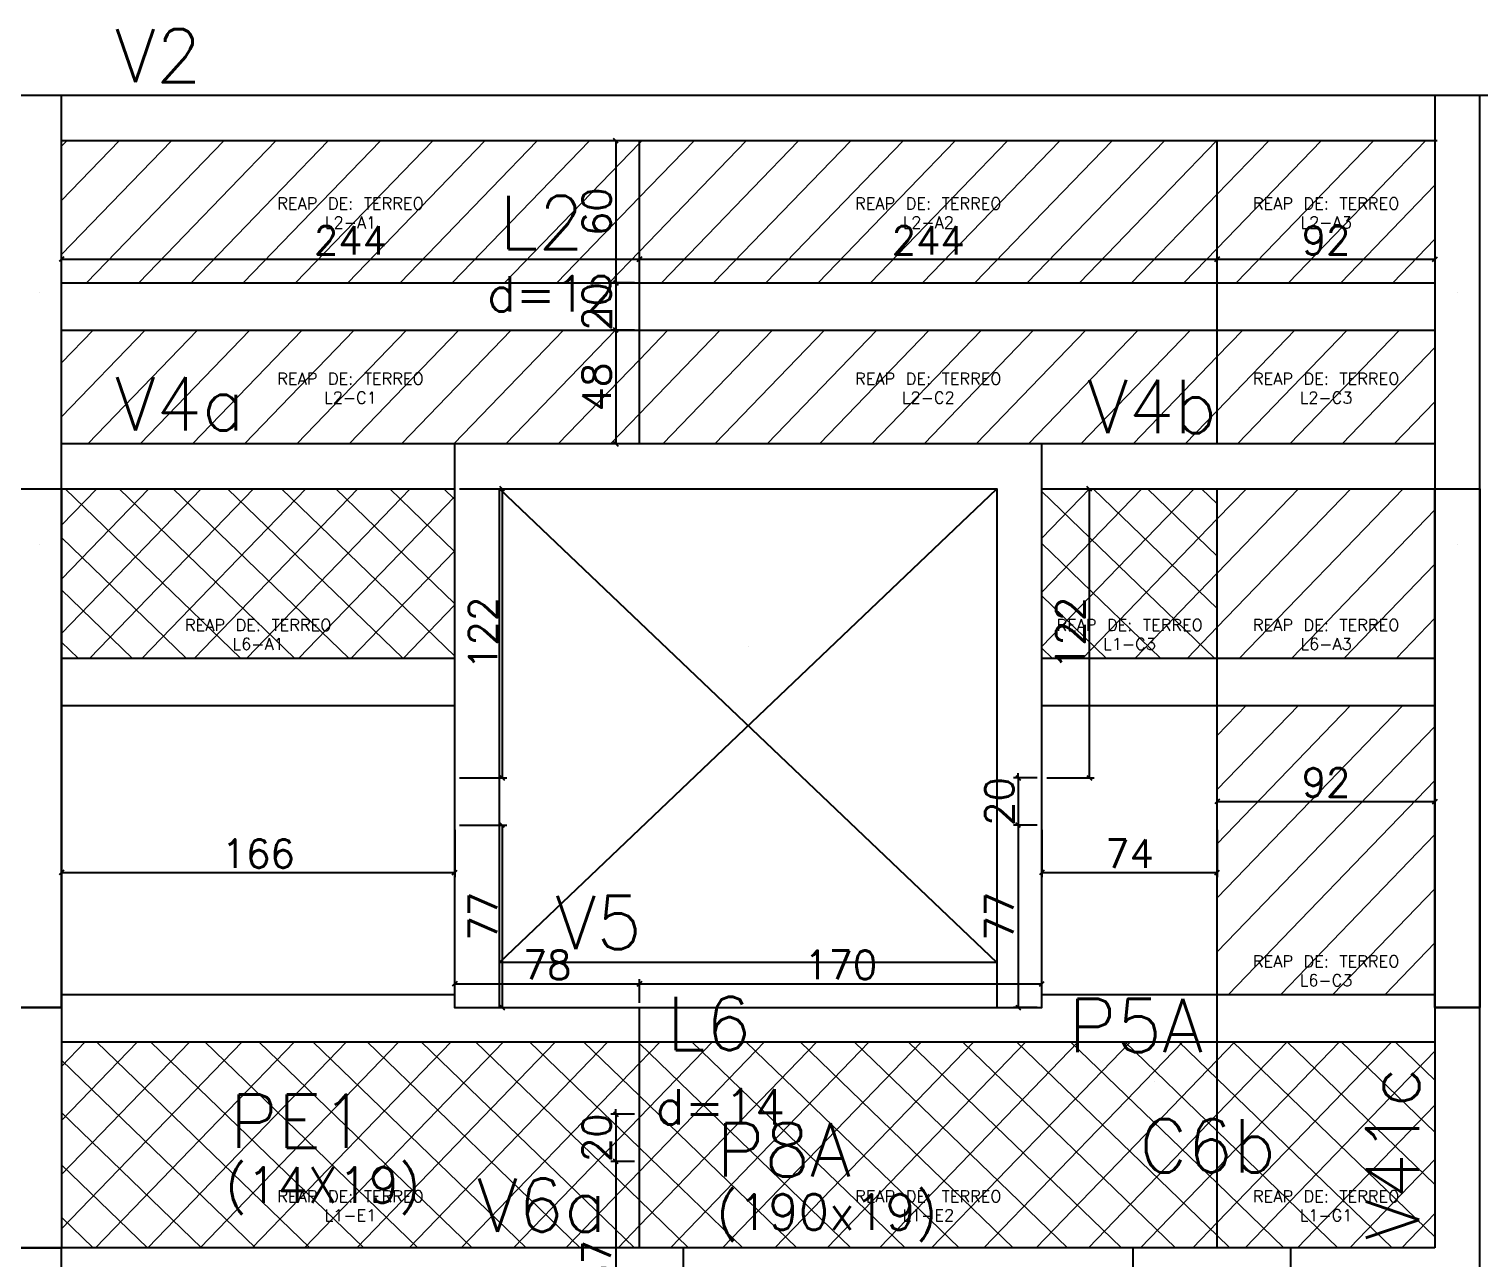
# Model space of a CAD drawing. Extents: x -40810 to 33675, y -2018 to 21213.
# Drawn here: x 28524 to 29137, y 15307 to 15826 of the extents above; entities that cross this region are included whole.
import ezdxf
from ezdxf.enums import TextEntityAlignment as Align

# ---------------------------------------------------------------- set-up
doc = ezdxf.new("R2010")
doc.units = 0
doc.layers.get('0').update_dxf_attribs({"color": 1, "lineweight": 9})
for name, color, linetype in [('1', 5, 'Continuous'), ('10', 7, 'Continuous'), ('12', 3, 'Continuous'), ('13', 7, 'Continuous'), ('19', 5, 'Continuous'), ('242', 3, 'Continuous'), ('3', 2, 'Continuous'), ('30', 15, 'Continuous'), ('4', 2, 'Continuous'), ('8', 5, 'Continuous'), ('9', 3, 'Continuous'), ('NOMENCLATURA', 7, 'Continuous'), ('P-NOTAS', 7, 'Continuous'), ('Painéis', 255, 'Continuous')]:
    doc.layers.add(name, color=color, linetype=linetype)
doc.layers.add('REAPROVEITAMENTO', color=251, linetype='Continuous', lineweight=9)
doc.styles.add('Romans', font='romans.shx', dxfattribs={"height": 12})
doc.styles.get("Standard").update_dxf_attribs({"font": 'romans.shx', "width": 0.8})
doc.styles.add('standart', font='txt.shx')
doc.dimstyles.new('cotas', dxfattribs={"dimtxt": 9, "dimasz": 2, "dimexe": 2, "dimexo": 2, "dimgap": 2, "dimtad": 1, "dimdec": 1, "dimzin": 12, "dimdsep": 46, "dimtxsty": 'Romans', "dimblk": 'OBLIQUE', "dimcen": 9, "dimclrd": 4, "dimclre": 4, "dimclrt": 240, "dimaunit": 1, "dimadec": 8, "dimazin": 3, "dimtfac": 1, "dimtdec": 1, "dimtix": 1, "dimtmove": 0, "dimatfit": 2, "dimldrblk": 'OBLIQUE', "dimfxl": 1, "dimtolj": 1, "dimtzin": 0, "dimlwd": -1, "dimlwe": -1, "dimarcsym": 0})
pattern_1 = [(46, (-222.171, -201.545), (-11.419519, 11.027702), [])]
pattern_2 = [(46, (-222.171, -201.545), (-11.419519, 11.027702), []), (136, (-222.171, -201.545), (-11.027702, -11.419519), [])]

# ---------------------------------------------------------------- blocks, each defined once
blk = doc.blocks.new('_Oblique')
at = {"color": 0, "linetype": 'ByBlock', "lineweight": -2}
blk.add_line((-0.5, -0.5), (0.5, 0.5), dxfattribs=at)
blk = doc.blocks.new('*D6677')
at = {"layer": 'Defpoints', "color": 0, "ltscale": 30, "transparency": 16777216}
for p in [(28781.53, 15729.11), (28537.53, 15719.11), (28781.53, 15719.11)]:
    blk.add_point(p, dxfattribs=at)
at = {"layer": 'P-NOTAS', "color": 4, "ltscale": 30, "transparency": 16777216}
for p, q in [((28537.53, 15721.11), (28537.53, 15731.11)), ((28781.53, 15721.11), (28781.53, 15731.11)), ((28537.53, 15729.11), (28781.53, 15729.11))]:
    blk.add_line(p, q, dxfattribs=at)
at = {"layer": 'P-NOTAS', "color": 4, "ltscale": 30, "transparency": 16777216, "xscale": 2, "yscale": 2, "zscale": 2, "rotation": 180}
blk.add_blockref('_Oblique', (28537.53, 15729.11), dxfattribs=at)
at = {"layer": 'P-NOTAS', "color": 4, "ltscale": 30, "transparency": 16777216, "xscale": 2, "yscale": 2, "zscale": 2}
blk.add_blockref('_Oblique', (28781.53, 15729.11), dxfattribs=at)
at = {"layer": 'P-NOTAS', "color": 240, "ltscale": 30, "transparency": 16777216, "insert": (28659.53, 15737.11), "char_height": 12, "attachment_point": 5, "style": 'Romans'}
blk.add_mtext('\\A1;244', dxfattribs=at)
blk = doc.blocks.new('*D6678')
at = {"layer": 'Defpoints', "color": 0, "ltscale": 30, "transparency": 16777216}
for p in [(29025.53, 15729.11), (28781.53, 15719.11), (29025.53, 15719.11)]:
    blk.add_point(p, dxfattribs=at)
at = {"layer": 'P-NOTAS', "color": 4, "ltscale": 30, "transparency": 16777216}
for p, q in [((28781.53, 15721.11), (28781.53, 15731.11)), ((29025.53, 15721.11), (29025.53, 15731.11)), ((28781.53, 15729.11), (29025.53, 15729.11))]:
    blk.add_line(p, q, dxfattribs=at)
at = {"layer": 'P-NOTAS', "color": 4, "ltscale": 30, "transparency": 16777216, "xscale": 2, "yscale": 2, "zscale": 2, "rotation": 180}
blk.add_blockref('_Oblique', (28781.53, 15729.11), dxfattribs=at)
at = {"layer": 'P-NOTAS', "color": 4, "ltscale": 30, "transparency": 16777216, "xscale": 2, "yscale": 2, "zscale": 2}
blk.add_blockref('_Oblique', (29025.53, 15729.11), dxfattribs=at)
at = {"layer": 'P-NOTAS', "color": 240, "ltscale": 30, "transparency": 16777216, "insert": (28903.53, 15737.11), "char_height": 12, "attachment_point": 5, "style": 'Romans'}
blk.add_mtext('\\A1;244', dxfattribs=at)
blk = doc.blocks.new('*D6679')
at = {"layer": 'Defpoints', "color": 0, "ltscale": 30, "transparency": 16777216}
for p in [(29117.53, 15729.11), (29025.53, 15719.11), (29117.53, 15719.11)]:
    blk.add_point(p, dxfattribs=at)
at = {"layer": 'P-NOTAS', "color": 4, "ltscale": 30, "transparency": 16777216}
for p, q in [((29025.53, 15721.11), (29025.53, 15731.11)), ((29117.53, 15721.11), (29117.53, 15731.11)), ((29025.53, 15729.11), (29117.53, 15729.11))]:
    blk.add_line(p, q, dxfattribs=at)
at = {"layer": 'P-NOTAS', "color": 4, "ltscale": 30, "transparency": 16777216, "xscale": 2, "yscale": 2, "zscale": 2, "rotation": 180}
blk.add_blockref('_Oblique', (29025.53, 15729.11), dxfattribs=at)
at = {"layer": 'P-NOTAS', "color": 4, "ltscale": 30, "transparency": 16777216, "xscale": 2, "yscale": 2, "zscale": 2}
blk.add_blockref('_Oblique', (29117.53, 15729.11), dxfattribs=at)
at = {"layer": 'P-NOTAS', "color": 240, "ltscale": 30, "transparency": 16777216, "insert": (29071.53, 15737.11), "char_height": 12, "attachment_point": 5, "style": 'Romans'}
blk.add_mtext('\\A1;92', dxfattribs=at)
blk = doc.blocks.new('*D6680')
at = {"layer": 'Defpoints', "color": 0, "ltscale": 30, "transparency": 16777216}
for p in [(28781.53, 15779.13), (28771.53, 15719.13), (28781.53, 15719.13)]:
    blk.add_point(p, dxfattribs=at)
at = {"layer": 'P-NOTAS', "color": 4, "ltscale": 30, "transparency": 16777216}
for p, q in [((28779.53, 15779.13), (28769.53, 15779.13)), ((28771.53, 15779.13), (28771.53, 15719.13)), ((28779.53, 15719.13), (28769.53, 15719.13))]:
    blk.add_line(p, q, dxfattribs=at)
at = {"layer": 'P-NOTAS', "color": 4, "ltscale": 30, "transparency": 16777216, "xscale": 2, "yscale": 2, "zscale": 2}
for p, rotation in [((28771.53, 15779.13), 90), ((28771.53, 15719.13), 270)]:
    blk.add_blockref('_Oblique', p, dxfattribs=dict(at, rotation=rotation))
at = {"layer": 'P-NOTAS', "color": 240, "ltscale": 30, "transparency": 16777216, "insert": (28763.53, 15749.13), "char_height": 12, "attachment_point": 5, "rotation": 90, "style": 'Romans'}
blk.add_mtext('\\A1;60', dxfattribs=at)
blk = doc.blocks.new('*D6681')
at = {"layer": 'Defpoints', "color": 0, "ltscale": 30, "transparency": 16777216}
for p in [(28781.53, 15719.13), (28771.53, 15699.13), (28781.53, 15699.13)]:
    blk.add_point(p, dxfattribs=at)
at = {"layer": 'P-NOTAS', "color": 4, "ltscale": 30, "transparency": 16777216}
for p, q in [((28779.53, 15719.13), (28769.53, 15719.13)), ((28771.53, 15719.13), (28771.53, 15721.13)), ((28771.53, 15719.13), (28771.53, 15699.13)), ((28779.53, 15699.13), (28769.53, 15699.13)), ((28771.53, 15699.13), (28771.53, 15697.13))]:
    blk.add_line(p, q, dxfattribs=at)
at = {"layer": 'P-NOTAS', "color": 4, "ltscale": 30, "transparency": 16777216, "xscale": 2, "yscale": 2, "zscale": 2}
for p, rotation in [((28771.53, 15719.13), 270), ((28771.53, 15699.13), 90)]:
    blk.add_blockref('_Oblique', p, dxfattribs=dict(at, rotation=rotation))
at = {"layer": 'P-NOTAS', "color": 240, "ltscale": 30, "transparency": 16777216, "insert": (28763.53, 15709.13), "char_height": 12, "attachment_point": 5, "rotation": 90, "style": 'Romans'}
blk.add_mtext('\\A1;20', dxfattribs=at)
blk = doc.blocks.new('*D6682')
at = {"layer": 'Defpoints', "color": 0, "ltscale": 30, "transparency": 16777216}
for p in [(28781.53, 15699.13), (28771.53, 15651.13), (28781.53, 15651.13)]:
    blk.add_point(p, dxfattribs=at)
at = {"layer": 'P-NOTAS', "color": 4, "ltscale": 30, "transparency": 16777216}
for p, q in [((28779.53, 15699.13), (28769.53, 15699.13)), ((28771.53, 15699.13), (28771.53, 15651.13)), ((28779.53, 15651.13), (28769.53, 15651.13))]:
    blk.add_line(p, q, dxfattribs=at)
at = {"layer": 'P-NOTAS', "color": 4, "ltscale": 30, "transparency": 16777216, "xscale": 2, "yscale": 2, "zscale": 2}
for p, rotation in [((28771.53, 15699.13), 90), ((28771.53, 15651.13), 270)]:
    blk.add_blockref('_Oblique', p, dxfattribs=dict(at, rotation=rotation))
at = {"layer": 'P-NOTAS', "color": 240, "ltscale": 30, "transparency": 16777216, "insert": (28763.53, 15675.13), "char_height": 12, "attachment_point": 5, "rotation": 90, "style": 'Romans'}
blk.add_mtext('\\A1;48', dxfattribs=at)
blk = doc.blocks.new('*D6683')
at = {"layer": 'Defpoints', "color": 0, "ltscale": 30, "transparency": 16777216}
for p in [(28537.53, 15490.13), (28703.53, 15490.13), (28703.53, 15470.13)]:
    blk.add_point(p, dxfattribs=at)
at = {"layer": 'P-NOTAS', "color": 4, "ltscale": 30, "transparency": 16777216}
for p, q in [((28537.53, 15488.13), (28537.53, 15468.13)), ((28703.53, 15488.13), (28703.53, 15468.13)), ((28537.53, 15470.13), (28703.53, 15470.13))]:
    blk.add_line(p, q, dxfattribs=at)
at = {"layer": 'P-NOTAS', "color": 4, "ltscale": 30, "transparency": 16777216, "xscale": 2, "yscale": 2, "zscale": 2, "rotation": 180}
blk.add_blockref('_Oblique', (28537.53, 15470.13), dxfattribs=at)
at = {"layer": 'P-NOTAS', "color": 4, "ltscale": 30, "transparency": 16777216, "xscale": 2, "yscale": 2, "zscale": 2}
blk.add_blockref('_Oblique', (28703.53, 15470.13), dxfattribs=at)
at = {"layer": 'P-NOTAS', "color": 240, "ltscale": 30, "transparency": 16777216, "insert": (28620.53, 15478.13), "char_height": 12, "attachment_point": 5, "style": 'Romans'}
blk.add_mtext('\\A1;166', dxfattribs=at)
blk = doc.blocks.new('*D6684')
at = {"layer": 'Defpoints', "color": 0, "ltscale": 30, "transparency": 16777216}
for p in [(28951.53, 15490.13), (29025.53, 15490.13), (29025.53, 15470.13)]:
    blk.add_point(p, dxfattribs=at)
at = {"layer": 'P-NOTAS', "color": 4, "ltscale": 30, "transparency": 16777216}
for p, q in [((28951.53, 15488.13), (28951.53, 15468.13)), ((29025.53, 15488.13), (29025.53, 15468.13)), ((28951.53, 15470.13), (29025.53, 15470.13))]:
    blk.add_line(p, q, dxfattribs=at)
at = {"layer": 'P-NOTAS', "color": 4, "ltscale": 30, "transparency": 16777216, "xscale": 2, "yscale": 2, "zscale": 2, "rotation": 180}
blk.add_blockref('_Oblique', (28951.53, 15470.13), dxfattribs=at)
at = {"layer": 'P-NOTAS', "color": 4, "ltscale": 30, "transparency": 16777216, "xscale": 2, "yscale": 2, "zscale": 2}
blk.add_blockref('_Oblique', (29025.53, 15470.13), dxfattribs=at)
at = {"layer": 'P-NOTAS', "color": 240, "ltscale": 30, "transparency": 16777216, "insert": (28988.53, 15478.13), "char_height": 12, "attachment_point": 5, "style": 'Romans'}
blk.add_mtext('\\A1;74', dxfattribs=at)
blk = doc.blocks.new('*D6685')
at = {"layer": 'Defpoints', "color": 0, "ltscale": 30, "transparency": 16777216}
for p in [(28951.53, 15490.13), (28941.53, 15413.13), (28951.53, 15413.13)]:
    blk.add_point(p, dxfattribs=at)
at = {"layer": 'P-NOTAS', "color": 4, "ltscale": 30, "transparency": 16777216}
for p, q in [((28949.53, 15490.13), (28939.53, 15490.13)), ((28941.53, 15490.13), (28941.53, 15413.13)), ((28949.53, 15413.13), (28939.53, 15413.13))]:
    blk.add_line(p, q, dxfattribs=at)
at = {"layer": 'P-NOTAS', "color": 4, "ltscale": 30, "transparency": 16777216, "xscale": 2, "yscale": 2, "zscale": 2}
for p, rotation in [((28941.53, 15490.13), 90), ((28941.53, 15413.13), 270)]:
    blk.add_blockref('_Oblique', p, dxfattribs=dict(at, rotation=rotation))
at = {"layer": 'P-NOTAS', "color": 240, "ltscale": 30, "transparency": 16777216, "insert": (28933.53, 15451.63), "char_height": 12, "attachment_point": 5, "rotation": 90, "style": 'Romans'}
blk.add_mtext('\\A1;77', dxfattribs=at)
blk = doc.blocks.new('*D6686')
at = {"layer": 'Defpoints', "color": 0, "ltscale": 30, "transparency": 16777216}
for p in [(28951.53, 15423.13), (28781.53, 15413.13), (28951.53, 15413.13)]:
    blk.add_point(p, dxfattribs=at)
at = {"layer": 'P-NOTAS', "color": 4, "ltscale": 30, "transparency": 16777216}
for p, q in [((28781.53, 15415.13), (28781.53, 15425.13)), ((28781.53, 15423.13), (28951.53, 15423.13)), ((28951.53, 15415.13), (28951.53, 15425.13))]:
    blk.add_line(p, q, dxfattribs=at)
at = {"layer": 'P-NOTAS', "color": 4, "ltscale": 30, "transparency": 16777216, "xscale": 2, "yscale": 2, "zscale": 2, "rotation": 180}
blk.add_blockref('_Oblique', (28781.53, 15423.13), dxfattribs=at)
at = {"layer": 'P-NOTAS', "color": 4, "ltscale": 30, "transparency": 16777216, "xscale": 2, "yscale": 2, "zscale": 2}
blk.add_blockref('_Oblique', (28951.53, 15423.13), dxfattribs=at)
at = {"layer": 'P-NOTAS', "color": 240, "ltscale": 30, "transparency": 16777216, "insert": (28866.53, 15431.13), "char_height": 12, "attachment_point": 5, "style": 'Romans'}
blk.add_mtext('\\A1;170', dxfattribs=at)
blk = doc.blocks.new('*D6687')
at = {"layer": 'Defpoints', "color": 0, "ltscale": 30, "transparency": 16777216}
for p in [(28781.53, 15423.13), (28703.53, 15413.13), (28781.53, 15413.13)]:
    blk.add_point(p, dxfattribs=at)
at = {"layer": 'P-NOTAS', "color": 4, "ltscale": 30, "transparency": 16777216}
for p, q in [((28703.53, 15415.13), (28703.53, 15425.13)), ((28703.53, 15423.13), (28781.53, 15423.13)), ((28781.53, 15415.13), (28781.53, 15425.13))]:
    blk.add_line(p, q, dxfattribs=at)
at = {"layer": 'P-NOTAS', "color": 4, "ltscale": 30, "transparency": 16777216, "xscale": 2, "yscale": 2, "zscale": 2, "rotation": 180}
blk.add_blockref('_Oblique', (28703.53, 15423.13), dxfattribs=at)
at = {"layer": 'P-NOTAS', "color": 4, "ltscale": 30, "transparency": 16777216, "xscale": 2, "yscale": 2, "zscale": 2}
blk.add_blockref('_Oblique', (28781.53, 15423.13), dxfattribs=at)
at = {"layer": 'P-NOTAS', "color": 240, "ltscale": 30, "transparency": 16777216, "insert": (28742.53, 15431.13), "char_height": 12, "attachment_point": 5, "style": 'Romans'}
blk.add_mtext('\\A1;78', dxfattribs=at)
blk = doc.blocks.new('*D6688')
at = {"layer": 'Defpoints', "color": 0, "ltscale": 30, "transparency": 16777216}
for p in [(28703.53, 15490.13), (28703.53, 15413.13), (28723.53, 15413.13)]:
    blk.add_point(p, dxfattribs=at)
at = {"layer": 'P-NOTAS', "color": 4, "ltscale": 30, "transparency": 16777216}
for p, q in [((28705.53, 15490.13), (28725.53, 15490.13)), ((28723.53, 15490.13), (28723.53, 15413.13)), ((28705.53, 15413.13), (28725.53, 15413.13))]:
    blk.add_line(p, q, dxfattribs=at)
at = {"layer": 'P-NOTAS', "color": 4, "ltscale": 30, "transparency": 16777216, "xscale": 2, "yscale": 2, "zscale": 2}
for p, rotation in [((28723.53, 15490.13), 90), ((28723.53, 15413.13), 270)]:
    blk.add_blockref('_Oblique', p, dxfattribs=dict(at, rotation=rotation))
at = {"layer": 'P-NOTAS', "color": 240, "ltscale": 30, "transparency": 16777216, "insert": (28715.53, 15451.63), "char_height": 12, "attachment_point": 5, "rotation": 90, "style": 'Romans'}
blk.add_mtext('\\A1;77', dxfattribs=at)
blk = doc.blocks.new('*D6689')
at = {"layer": 'Defpoints', "color": 0, "ltscale": 30, "transparency": 16777216}
for p in [(28703.53, 15632.13), (28703.53, 15510.13), (28723.53, 15510.13)]:
    blk.add_point(p, dxfattribs=at)
at = {"layer": 'P-NOTAS', "color": 4, "ltscale": 30, "transparency": 16777216}
for p, q in [((28705.53, 15632.13), (28725.53, 15632.13)), ((28723.53, 15632.13), (28723.53, 15510.13)), ((28705.53, 15510.13), (28725.53, 15510.13))]:
    blk.add_line(p, q, dxfattribs=at)
at = {"layer": 'P-NOTAS', "color": 4, "ltscale": 30, "transparency": 16777216, "xscale": 2, "yscale": 2, "zscale": 2}
for p, rotation in [((28723.53, 15632.13), 90), ((28723.53, 15510.13), 270)]:
    blk.add_blockref('_Oblique', p, dxfattribs=dict(at, rotation=rotation))
at = {"layer": 'P-NOTAS', "color": 240, "ltscale": 30, "transparency": 16777216, "insert": (28715.53, 15571.13), "char_height": 12, "attachment_point": 5, "rotation": 90, "style": 'Romans'}
blk.add_mtext('\\A1;122', dxfattribs=at)
blk = doc.blocks.new('*D6690')
at = {"layer": 'Defpoints', "color": 0, "ltscale": 30, "transparency": 16777216}
for p in [(29117.53, 15500.15), (29025.53, 15490.15), (29117.53, 15490.15)]:
    blk.add_point(p, dxfattribs=at)
at = {"layer": 'P-NOTAS', "color": 4, "ltscale": 30, "transparency": 16777216}
for p, q in [((29025.53, 15492.15), (29025.53, 15502.15)), ((29025.53, 15500.15), (29117.53, 15500.15)), ((29117.53, 15492.15), (29117.53, 15502.15))]:
    blk.add_line(p, q, dxfattribs=at)
at = {"layer": 'P-NOTAS', "color": 4, "ltscale": 30, "transparency": 16777216, "xscale": 2, "yscale": 2, "zscale": 2, "rotation": 180}
blk.add_blockref('_Oblique', (29025.53, 15500.15), dxfattribs=at)
at = {"layer": 'P-NOTAS', "color": 4, "ltscale": 30, "transparency": 16777216, "xscale": 2, "yscale": 2, "zscale": 2}
blk.add_blockref('_Oblique', (29117.53, 15500.15), dxfattribs=at)
at = {"layer": 'P-NOTAS', "color": 240, "ltscale": 30, "transparency": 16777216, "insert": (29071.53, 15508.15), "char_height": 12, "attachment_point": 5, "style": 'Romans'}
blk.add_mtext('\\A1;92', dxfattribs=at)
blk = doc.blocks.new('*D6691')
at = {"layer": 'Defpoints', "color": 0, "ltscale": 30, "transparency": 16777216}
for p in [(28951.53, 15632.13), (28951.53, 15510.13), (28971.53, 15510.13)]:
    blk.add_point(p, dxfattribs=at)
at = {"layer": 'P-NOTAS', "color": 4, "ltscale": 30, "transparency": 16777216}
for p, q in [((28953.53, 15632.13), (28973.53, 15632.13)), ((28971.53, 15632.13), (28971.53, 15510.13)), ((28953.53, 15510.13), (28973.53, 15510.13))]:
    blk.add_line(p, q, dxfattribs=at)
at = {"layer": 'P-NOTAS', "color": 4, "ltscale": 30, "transparency": 16777216, "xscale": 2, "yscale": 2, "zscale": 2}
for p, rotation in [((28971.53, 15632.13), 90), ((28971.53, 15510.13), 270)]:
    blk.add_blockref('_Oblique', p, dxfattribs=dict(at, rotation=rotation))
at = {"layer": 'P-NOTAS', "color": 240, "ltscale": 30, "transparency": 16777216, "insert": (28963.53, 15571.13), "char_height": 12, "attachment_point": 5, "rotation": 90, "style": 'Romans'}
blk.add_mtext('\\A1;122', dxfattribs=at)
blk = doc.blocks.new('*D6692')
at = {"layer": 'Defpoints', "color": 0, "ltscale": 30, "transparency": 16777216}
for p in [(28951.53, 15510.13), (28941.53, 15490.13), (28951.53, 15490.13)]:
    blk.add_point(p, dxfattribs=at)
at = {"layer": 'P-NOTAS', "color": 4, "ltscale": 30, "transparency": 16777216}
for p, q in [((28949.53, 15510.13), (28939.53, 15510.13)), ((28941.53, 15510.13), (28941.53, 15512.13)), ((28941.53, 15510.13), (28941.53, 15490.13)), ((28949.53, 15490.13), (28939.53, 15490.13)), ((28941.53, 15490.13), (28941.53, 15488.13))]:
    blk.add_line(p, q, dxfattribs=at)
at = {"layer": 'P-NOTAS', "color": 4, "ltscale": 30, "transparency": 16777216, "xscale": 2, "yscale": 2, "zscale": 2}
for p, rotation in [((28941.53, 15510.13), 270), ((28941.53, 15490.13), 90)]:
    blk.add_blockref('_Oblique', p, dxfattribs=dict(at, rotation=rotation))
at = {"layer": 'P-NOTAS', "color": 240, "ltscale": 30, "transparency": 16777216, "insert": (28933.53, 15500.13), "char_height": 12, "attachment_point": 5, "rotation": 90, "style": 'Romans'}
blk.add_mtext('\\A1;20', dxfattribs=at)
blk = doc.blocks.new('*D6693')
at = {"layer": 'Defpoints', "color": 0, "ltscale": 30, "transparency": 16777216}
for p in [(28781.53, 15368.13), (28771.53, 15348.13), (28781.53, 15348.13)]:
    blk.add_point(p, dxfattribs=at)
at = {"layer": 'P-NOTAS', "color": 4, "ltscale": 30, "transparency": 16777216}
for p, q in [((28779.53, 15368.13), (28769.53, 15368.13)), ((28771.53, 15368.13), (28771.53, 15370.13)), ((28771.53, 15368.13), (28771.53, 15348.13)), ((28779.53, 15348.13), (28769.53, 15348.13)), ((28771.53, 15348.13), (28771.53, 15346.13))]:
    blk.add_line(p, q, dxfattribs=at)
at = {"layer": 'P-NOTAS', "color": 4, "ltscale": 30, "transparency": 16777216, "xscale": 2, "yscale": 2, "zscale": 2}
for p, rotation in [((28771.53, 15368.13), 270), ((28771.53, 15348.13), 90)]:
    blk.add_blockref('_Oblique', p, dxfattribs=dict(at, rotation=rotation))
at = {"layer": 'P-NOTAS', "color": 240, "ltscale": 30, "transparency": 16777216, "insert": (28763.53, 15358.13), "char_height": 12, "attachment_point": 5, "rotation": 90, "style": 'Romans'}
blk.add_mtext('\\A1;20', dxfattribs=at)
blk = doc.blocks.new('*D6694')
at = {"layer": 'Defpoints', "color": 0, "ltscale": 30, "transparency": 16777216}
for p in [(28781.53, 15348.13), (28771.53, 15261.13), (28781.53, 15261.13)]:
    blk.add_point(p, dxfattribs=at)
at = {"layer": 'P-NOTAS', "color": 4, "ltscale": 30, "transparency": 16777216}
for p, q in [((28779.53, 15348.13), (28769.53, 15348.13)), ((28771.53, 15348.13), (28771.53, 15261.13)), ((28779.53, 15261.13), (28769.53, 15261.13))]:
    blk.add_line(p, q, dxfattribs=at)
at = {"layer": 'P-NOTAS', "color": 4, "ltscale": 30, "transparency": 16777216, "xscale": 2, "yscale": 2, "zscale": 2}
for p, rotation in [((28771.53, 15348.13), 90), ((28771.53, 15261.13), 270)]:
    blk.add_blockref('_Oblique', p, dxfattribs=dict(at, rotation=rotation))
at = {"layer": 'P-NOTAS', "color": 240, "ltscale": 30, "transparency": 16777216, "insert": (28763.53, 15304.63), "char_height": 12, "attachment_point": 5, "rotation": 90, "style": 'Romans'}
blk.add_mtext('\\A1;87', dxfattribs=at)

msp = doc.modelspace()

# ---------------------------------------------------------------- hatches: boundary and pattern name
at = {"layer": 'REAPROVEITAMENTO', "ltscale": 30, "transparency": 33554687}
h = msp.add_hatch(dxfattribs=at)
h.set_pattern_fill('ANSI31', color=0, scale=5, angle=1)
h.set_pattern_definition(pattern_1)
h.paths.add_polyline_path([(28781.529, 15779.132), (28537.5, 15779.132), (28537.5, 15719.132), (28781.529, 15719.132)])
h = msp.add_hatch(dxfattribs=at)
h.set_pattern_fill('ANSI31', color=0, scale=5, angle=1)
h.set_pattern_definition(pattern_1)
h.paths.add_polyline_path([(29025.529, 15779.132), (28781.529, 15779.132), (28781.529, 15719.132), (29025.529, 15719.132)])
h = msp.add_hatch(dxfattribs=at)
h.set_pattern_fill('ANSI31', color=0, scale=5, angle=1)
h.set_pattern_definition(pattern_1)
h.paths.add_polyline_path([(29117.5, 15779.132), (29025.529, 15779.132), (29025.529, 15719.132), (29117.5, 15719.132)])
h = msp.add_hatch(dxfattribs=at)
h.set_pattern_fill('ANSI31', color=0, scale=5, angle=1)
h.set_pattern_definition(pattern_1)
h.paths.add_polyline_path([(28781.529, 15699.132), (28537.5, 15699.132), (28537.5, 15651.178), (28703.5, 15651.178), (28781.529, 15651.178)])
h = msp.add_hatch(dxfattribs=at)
h.set_pattern_fill('ANSI31', color=0, scale=5, angle=1)
h.set_pattern_definition(pattern_1)
h.paths.add_polyline_path([(29025.529, 15699.132), (28781.529, 15699.132), (28781.529, 15651.178), (28951.5, 15651.178), (29025.529, 15651.178)])
h = msp.add_hatch(dxfattribs=at)
h.set_pattern_fill('ANSI31', color=0, scale=5, angle=1)
h.set_pattern_definition(pattern_1)
h.paths.add_polyline_path([(29117.5, 15699.132), (29025.529, 15699.132), (29025.529, 15651.178), (29117.5, 15651.178)])
h.paths.add_polyline_path([(28966.089, 15650.02), (29034.125, 15650.02), (29034.125, 15683.77), (28966.089, 15683.77)], flags=9)
h = msp.add_hatch(dxfattribs=at)
h.set_pattern_fill('ANSI37', color=0, scale=5, angle=1)
h.set_pattern_definition(pattern_2)
h.paths.add_polyline_path([(28703.5, 15632.178), (28537.5, 15632.178), (28537.5, 15560.668), (28703.5, 15560.668)])
h = msp.add_hatch(dxfattribs=at)
h.set_pattern_fill('ANSI37', color=0, scale=5, angle=1)
h.set_pattern_definition(pattern_2)
h.paths.add_polyline_path([(29025.529, 15632.178), (28951.5, 15632.178), (28951.5, 15560.668), (29025.529, 15560.668)])
h = msp.add_hatch(dxfattribs=at)
h.set_pattern_fill('ANSI31', color=0, scale=5, angle=1)
h.set_pattern_definition(pattern_1)
h.paths.add_polyline_path([(29117.5, 15632.178), (29025.529, 15632.178), (29025.529, 15560.668), (29117.5, 15560.668)])
h = msp.add_hatch(dxfattribs=at)
h.set_pattern_fill('ANSI31', color=0, scale=5, angle=1)
h.set_pattern_definition(pattern_1)
h.paths.add_polyline_path([(29117.5, 15540.668), (29025.529, 15540.668), (29025.529, 15418.668), (29117.5, 15418.668)])
h = msp.add_hatch(dxfattribs=at)
h.set_pattern_fill('ANSI37', color=0, scale=5, angle=1)
h.set_pattern_definition(pattern_2)
h.paths.add_polyline_path([(28781.529, 15398.668), (28537.5, 15398.668), (28537.5, 15311.714), (28598.999, 15311.714), (28781.529, 15311.714)])
h = msp.add_hatch(dxfattribs=at)
h.set_pattern_fill('ANSI37', color=0, scale=5, angle=1)
h.set_pattern_definition(pattern_2)
h.paths.add_polyline_path([(29025.529, 15398.668), (28781.529, 15398.668), (28781.529, 15311.714), (28800, 15311.714), (28990, 15311.714), (29025.529, 15311.714)])
h = msp.add_hatch(dxfattribs=at)
h.set_pattern_fill('ANSI37', color=0, scale=5, angle=1)
h.set_pattern_definition(pattern_2)
h.paths.add_polyline_path([(29117.5, 15398.668), (29025.529, 15398.668), (29025.529, 15311.714), (29117.5, 15311.714)])

# ---------------------------------------------------------------- linework, layer by layer
at = {"layer": '1'}
msp.add_line((28537.5, 15413.178), (28537.5, 15311.714), dxfattribs=at)
for points in [[(28537.5, 15798.178), (27658.655, 15798.178)], [(29118.5, 15798.178), (28537.5, 15798.178)], [(29503.892, 15798.178), (29118.5, 15798.178)], [(28537.5, 15779.178), (29118.5, 15779.178)], [(28703.5, 15651.178), (28537.5, 15651.178)], [(29117.5, 15651.178), (28951.5, 15651.178)], [(28537.5, 15632.178), (28703.5, 15632.178)], [(28951.5, 15632.178), (29117.5, 15632.178)], [(28932.5, 15432.178), (28722.5, 15432.178)], [(28722.5, 15413.178), (28932.5, 15413.178)], [(29117.5, 15413.178), (29117.5, 15311.714)], [(29136.5, 15281.714), (29136.5, 15413.178)], [(28598.999, 15311.714), (28537.5, 15311.714)], [(28800, 15311.714), (28598.999, 15311.714)], [(29117.5, 15311.714), (28990, 15311.714)], [(29056.5, 15311.714), (29056.5, 14941.714)]]:
    msp.add_lwpolyline(points, dxfattribs=at)
at = {"layer": '19'}
for p, q in [((28722.5, 15432.178), (28932.5, 15632.178)), ((28722.5, 15632.178), (28932.5, 15432.178))]:
    msp.add_line(p, q, dxfattribs=at)
at = {"layer": '242'}
for p, q in [((28528, 15715.178), (28528, 15715.178)), ((29127, 15715.178), (29127, 15715.178)), ((28528, 15608.678), (28528, 15608.678)), ((29127, 15608.678), (29127, 15608.678)), ((28827.5, 15565.698), (28827.5, 15565.698)), ((28998.861, 15382.007), (28998.861, 15382.007))]:
    msp.add_line(p, q, dxfattribs=at)
at = {"layer": '3'}
for points in [[(28518.5, 15632.178), (28537.5, 15632.178), (28537.5, 15798.178), (28518.5, 15798.178), (28518.5, 15632.178)], [(29117.5, 15632.178), (29136.5, 15632.178), (29136.5, 15798.178), (29117.5, 15798.178), (29117.5, 15632.178)], [(28932.5, 15413.178), (28951.5, 15413.178), (28951.5, 15651.178), (28703.5, 15651.178), (28703.5, 15413.178), (28722.5, 15413.178), (28722.5, 15632.178), (28932.5, 15632.178), (28932.5, 15413.178)], [(28518.5, 15191.714), (28537.5, 15191.714), (28537.5, 15311.714), (28518.5, 15311.714), (28518.5, 15191.714)], [(28800, 15292.714), (28990, 15292.714), (28990, 15311.714), (28800, 15311.714), (28800, 15292.714)]]:
    msp.add_lwpolyline(points, dxfattribs=at)
at = {"layer": '30'}
for points in [[(28518.5, 15413.178), (28518.5, 15632.178), (28537.5, 15632.178), (28537.5, 15413.178), (28518.5, 15413.178), (28518.5, 15413.178)], [(29117.5, 15413.178), (29117.5, 15632.178), (29136.5, 15632.178), (29136.5, 15413.178), (29117.5, 15413.178), (29117.5, 15413.178)]]:
    msp.add_lwpolyline(points, dxfattribs=at)
at = {"layer": '4'}
for p, q in [((28537.5, 15413.178), (28537.5, 15632.178)), ((29117.5, 15632.178), (29117.5, 15413.178)), ((29136.5, 15413.178), (29136.5, 15632.178)), ((28518.5, 15413.178), (28537.5, 15413.178)), ((29117.5, 15413.178), (29136.5, 15413.178)), ((28515.5, 15311.714), (28537.5, 15311.714))]:
    msp.add_line(p, q, dxfattribs=at)
at = {"layer": 'Painéis', "ltscale": 30}
for points in [[(29117.529, 15779.132), (28537.529, 15779.132)], [(28781.529, 15651.132), (28781.529, 15779.132)], [(29025.529, 15651.132), (29025.529, 15779.132)], [(28537.529, 15719.132), (29117.529, 15719.132)], [(28537.529, 15699.132), (29117.529, 15699.132)], [(29025.529, 15311.668), (29025.529, 15632.132)], [(28537.529, 15560.668), (28703.529, 15560.668)], [(28951.529, 15560.668), (29117.529, 15560.668)], [(28537.529, 15540.668), (28703.529, 15540.668)], [(28951.529, 15540.668), (29117.529, 15540.668)], [(28537.529, 15418.668), (28703.529, 15418.668)], [(28951.529, 15418.668), (29117.529, 15418.668)], [(28781.529, 15311.668), (28781.529, 15413.132)], [(28537.529, 15398.668), (29117.529, 15398.668)]]:
    msp.add_lwpolyline(points, dxfattribs=at)

# ---------------------------------------------------------------- texts
at = {"layer": '10'}
for s, p in [('L2', (28722.421, 15733.326)), ('L6', (28793.073, 15395.094))]:
    msp.add_text(s, height=22.5, dxfattribs=at).set_placement(p)
at = {"layer": '12'}
msp.add_text('(190x19)', height=15, dxfattribs=at).set_placement((28814.058, 15319.305))
at = {"layer": '13'}
for s, p in [('d=12', (28717.153, 15706.961)), ('d=14', (28788.423, 15363.669))]:
    msp.add_text(s, height=15, dxfattribs=at).set_placement(p)
at = {"layer": '8'}
for s, p in [('V2', (28560, 15803.803)), ('V4a', (28560, 15656.803)), ('V4b', (28970.643, 15655.645)), ('V5', (28746, 15437.803)), ('C6b', (28992.692, 15343.46)), ('V6a', (28712.888, 15318.449))]:
    msp.add_text(s, height=22.5, dxfattribs=at).set_placement(p)
msp.add_text('V41c', height=22.5, rotation=90, dxfattribs=at).set_placement((29110.869, 15314.844))
at = {"layer": '9'}
for s, height, p in [('P5A', 22.5, (28962.75, 15394.267)), ('PE1', 22.5, (28608.581, 15353.877)), ('P8A', 22.5, (28814.058, 15341.805)), ('(14X19)', 15, (28606.745, 15330.703))]:
    msp.add_text(s, height=height, dxfattribs=at).set_placement(p)
at = {"layer": 'NOMENCLATURA', "ltscale": 30, "style": 'standart'}
for s, p in [('REAP DE: TERREO', (28659.529, 15752.632)), ('REAP DE: TERREO', (28903.529, 15752.632)), ('REAP DE: TERREO', (29071.529, 15752.632)), ('L2-A1', (28659.529, 15744.632)), ('L2-A2', (28903.529, 15744.632)), ('L2-A3', (29071.529, 15744.632)), ('REAP DE: TERREO', (28659.529, 15678.632)), ('REAP DE: TERREO', (28903.529, 15678.632)), ('REAP DE: TERREO', (29071.529, 15678.632)), ('L2-C1', (28659.529, 15670.632)), ('L2-C2', (28903.529, 15670.632)), ('L2-C3', (29071.529, 15670.632)), ('REAP DE: TERREO', (28620.529, 15574.632)), ('REAP DE: TERREO', (28988.529, 15574.632)), ('REAP DE: TERREO', (29071.529, 15574.632)), ('L6-A1', (28620.529, 15566.632)), ('L1-C3', (28988.529, 15566.632)), ('L6-A3', (29071.529, 15566.632)), ('REAP DE: TERREO', (29071.529, 15432.632)), ('L6-C3', (29071.529, 15424.632)), ('REAP DE: TERREO', (28659.529, 15333.4)), ('REAP DE: TERREO', (28903.529, 15333.4)), ('REAP DE: TERREO', (29071.529, 15333.4)), ('L1-E1', (28659.529, 15325.4)), ('L1-E2', (28903.529, 15325.4)), ('L1-G1', (29071.529, 15325.4))]:
    msp.add_text(s, height=5, dxfattribs=at).set_placement(p, align=Align.MIDDLE_CENTER)

# ---------------------------------------------------------------- dimensions: what is measured, and where the dimension line sits
at = {"layer": 'P-NOTAS', "ltscale": 30}
for base, p1, p2, picture, middle in [((28771.529, 15719.132), (28781.529, 15779.132), (28781.529, 15719.132), '*D6680', (28763.529, 15749.132)), ((28771.529, 15699.132), (28781.529, 15719.132), (28781.529, 15699.132), '*D6681', (28763.529, 15709.132)), ((28771.529, 15651.132), (28781.529, 15699.132), (28781.529, 15651.132), '*D6682', (28763.529, 15675.132)), ((28723.529, 15510.132), (28703.529, 15632.132), (28703.529, 15510.132), '*D6689', (28715.529, 15571.132)), ((28971.529, 15510.132), (28951.529, 15632.132), (28951.529, 15510.132), '*D6691', (28963.529, 15571.132)), ((28941.529, 15490.132), (28951.529, 15510.132), (28951.529, 15490.132), '*D6692', (28933.529, 15500.132)), ((28723.529, 15413.132), (28703.529, 15490.132), (28703.529, 15413.132), '*D6688', (28715.529, 15451.632)), ((28941.529, 15413.132), (28951.529, 15490.132), (28951.529, 15413.132), '*D6685', (28933.529, 15451.632)), ((28771.529, 15348.132), (28781.529, 15368.132), (28781.529, 15348.132), '*D6693', (28763.529, 15358.132)), ((28771.529, 15261.132), (28781.529, 15348.132), (28781.529, 15261.132), '*D6694', (28763.529, 15304.632))]:
    dim = msp.add_linear_dim(base=base, p1=p1, p2=p2, angle=90, dimstyle='cotas', dxfattribs=at)
    dim.commit()
    dim.dimension.update_dxf_attribs({"geometry": picture, "text_midpoint": middle})
for base, p1, p2, picture, middle in [((28781.529, 15729.11), (28537.529, 15719.11), (28781.529, 15719.11), '*D6677', (28659.529, 15737.11)), ((29025.529, 15729.11), (28781.529, 15719.11), (29025.529, 15719.11), '*D6678', (28903.529, 15737.11)), ((29117.529, 15729.11), (29025.529, 15719.11), (29117.529, 15719.11), '*D6679', (29071.529, 15737.11)), ((29117.529, 15500.146), (29025.529, 15490.146), (29117.529, 15490.146), '*D6690', (29071.529, 15508.146)), ((28703.529, 15470.132), (28537.529, 15490.132), (28703.529, 15490.132), '*D6683', (28620.529, 15478.132)), ((29025.529, 15470.132), (28951.529, 15490.132), (29025.529, 15490.132), '*D6684', (28988.529, 15478.132)), ((28781.529, 15423.132), (28703.529, 15413.132), (28781.529, 15413.132), '*D6687', (28742.529, 15431.132)), ((28951.529, 15423.132), (28781.529, 15413.132), (28951.529, 15413.132), '*D6686', (28866.529, 15431.132))]:
    dim = msp.add_linear_dim(base=base, p1=p1, p2=p2, dimstyle='cotas', dxfattribs=at)
    dim.commit()
    dim.dimension.update_dxf_attribs({"geometry": picture, "text_midpoint": middle})

doc.saveas('drawing.dxf')
